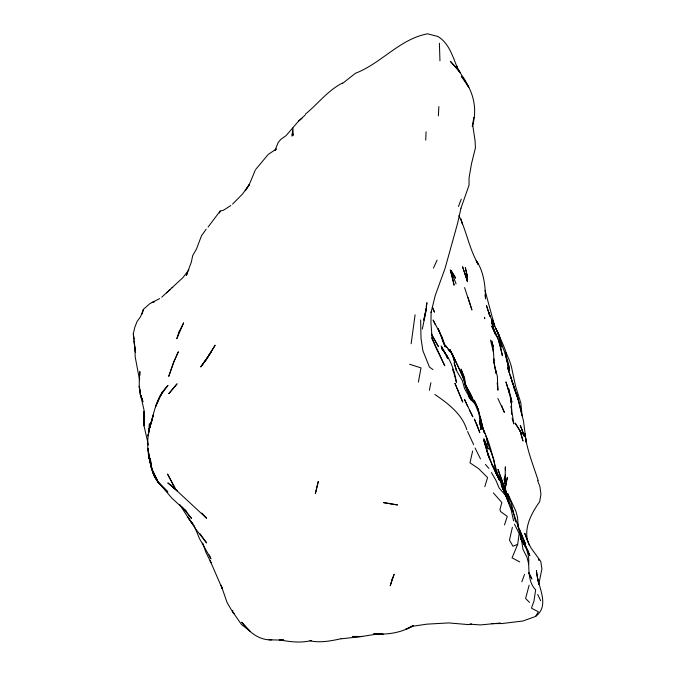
<?xml version="1.0" encoding="UTF-8"?>
<svg xmlns="http://www.w3.org/2000/svg" width="676" height="676" viewBox="0 0 676 676"><rect width="100%" height="100%" fill="white"/><g stroke="black" fill="none" stroke-linecap="round" stroke-linejoin="round"><path stroke-width="1.01" d="M149.371 429.978L149.404 423.776L148.914 431.905L149.987 425.686C146.971 437.718 146.599 451.086 150.596 462.891M139.78 375.679L139.856 371.538C139.18 380.934 138.191 390.736 142.222 399.584M505.158 477.002L505.073 481.092L505.378 466.786L505.31 469.854M425.753 140.169L426.057 131.82M438.352 115.858L438.885 106.614M232.814 610.352L232.671 612.186L234.251 613.538M422.314 329.102L425.939 311.543L426.928 302.654L426.201 306.777M504.668 482.968L505.479 474.89L504.634 481.988M473.851 117.362L472.313 126.429C477.797 108.929 473.377 89.967 461.311 76.194L468.806 87.39L464.775 79.734L458.336 70L459.933 72.459L456.393 65.462L457.162 67.355C452.683 56.184 448.805 42.943 437.879 36.504L427.536 33.8C399.541 39.132 381.374 63.299 355.466 73.261L342.631 83.368M292.125 134.423L292.894 128.026L293.249 135.006L291.863 136.138L292.125 134.423L293.249 135.006M411.135 343.746L415.089 314.771M519.709 561.933L512.07 557.844L517.672 544.391L519.168 533.558L514.444 524.137M506.552 480.754L505.437 487.312L507.397 477.307L506.763 479.892M425.111 312.963L423.844 320.179L426.429 308.053M425.474 310.901L425.838 308.839M418.385 382.101L421.004 367.879L409.571 364.254M538.823 584.123L541.907 568.93L540.808 561.519L530.947 547.856L528.421 542.929M429.336 390.305L430.908 382.7M512.374 527.322L509.459 540.116L512.94 546.208L517.672 544.391M460.947 208.225L457.618 223.241L445.07 268.347L435.243 295.463L431.051 312.515M472.642 451.061L469.964 462.815L478.802 468.814L487.582 477.56L484.819 486.619M135.538 352.357L133.29 333.834L134.676 327.759L136.941 321.742L140.557 316.672L143.464 309.312L149.742 303.718L159.663 298.581M529.156 585.154L525.59 598.497L529.528 602.4M219.556 213.067L220.097 211.073L223.452 210.236L230.829 205.521M142.154 314.061L143.464 309.312M504.499 524.914L507.262 516.371L500.527 511.504L499.927 509.434L501.871 502.538L493.345 492.888M152.303 419.559L149.624 427.511L148.103 435.716L149.624 427.511L153.376 414.937L149.202 429.378C153.891 414.16 155.826 397.032 167.986 385.455L160.136 395.959L155.446 406.868L162.646 391.438L160.465 396.102M531.657 607.572L533.981 601.032L535.645 589.852C528.818 582.644 529.029 573.037 528.666 563.911C529.739 553.509 524.669 544.822 520.241 535.975M521.838 581.783L524.542 574.397M458.472 206.459L461.252 199.166M460.981 208.124L469.026 185.232L469.068 177.813L471.527 163.617L475.439 147.867L475.059 140.743L472.583 124.046M255.367 169.929L249.664 183.619L245.287 190.725L249.36 184.658L242.414 194.139L232.578 204.093M433.451 268.135L437.076 260.108M187.666 272.715L186.306 275.47L191.266 262.373L192.711 255.57L196.471 249.03L201.49 235.763L206.188 229.198M491.52 623.61L502.082 623.542L522.971 620.999L535.578 616.461L538.392 611.78L531.606 608.273M206.611 359.083L215.154 345.216L205.918 360.071L210.98 352.213L200.84 366.831L205.757 360.274M200.84 366.831L205.715 360.139L205.276 360.722M188.891 269.817L182.934 277.608L161.741 297.195M208.073 227.085L220.097 211.073M305.172 115.072L298.809 120.86L286.041 135.656L280.692 139.467L278.081 142.67L275.073 150.351L276.357 148.99L268.203 154.466L255.866 169.211M305.332 114.193C317.881 103.943 327.792 90.483 342.411 83.047M535.578 616.461C550.923 605.045 536.972 585.568 536.448 570.628L538.003 580.929M166.313 292.902L170.335 289.59M298.809 120.86L301.944 118.283M471.468 623.897L468.536 624.616L448.788 622.917L426.894 624.151L413.028 626.204L405.549 629.424L413.34 625.477C401.73 632.812 387.187 635.009 373.727 633.742L383.157 634.257C372.713 633.319 362.826 637.882 352.382 636.437L361.947 636.496L341.093 638.828M311.306 640.527C300.769 643.239 289.852 641.803 279.315 639.826L283.464 639.935M340.89 638.778C330.741 640.949 320.365 643.011 310.005 640.831M172.008 287.706L172.752 287.596M152.159 302.256L154.136 302.02M500.561 623.01L480.374 624.928L470.234 624.193M271.837 639.826C259.263 640.527 248.7 631.908 241.738 622.182L249.993 631.114L241.501 624.523L232.975 612.262M283.709 640.138L268.989 639.817M434.871 394.48C448.044 403.479 461.902 413.805 466.837 429.784M432.936 369.586L429.421 367.043L422.855 350.624L420.996 338.186L420.649 319.934M177.484 490.903L167.809 482.875L177.408 490.962L170.352 484.658L206.569 518.272L201.82 513.084M513.574 520.858L511.284 510.355L505.927 495.897L499.108 487.971L495.964 480.459L491.427 472.575M184.54 509.704L186.483 511.918L179.715 505.133L186.728 511.791L171.881 498.136L158.826 482.926L167.859 492.212L158.691 482.943C153.849 476.918 151.145 469.558 150.385 461.894L153.553 474.805L158.691 482.943C151.238 473.107 149.438 460.356 147.976 448.425L149.075 455.421M182.157 507.017L191.502 518.391L184.472 509.552M485.461 464.429L488.866 468.417M190.852 521.247L193.184 524.221M179.816 504.71L187.649 516.946M468.983 397.158L470.995 399.879L464.53 388.514L462.401 380.698L457.001 371.513L454.137 362.775L456.334 370.634M446.87 347.557L445.188 345.132L452.557 354.317L454.72 362.192L451.898 353.666L449.777 349.374C457.441 363.925 464.015 378.898 469.06 394.454L465.282 385.759L472.456 401.527M448.002 349.162L449.684 351.579M187.582 516.861L192.761 524.263L187.396 516.388L195.643 529.054L206.645 542.946L200.045 533.778M458.886 215.661C466.626 231.124 469.203 248.861 478.135 264.003M540.656 600.694L537.682 594.398M470.53 398.916L468.316 395.392L475.372 404.755L479.047 413.737L480.999 429.75L479.614 421.004L482.022 428.432L479.605 423.041M520.85 539.203L521.897 540.885M522.945 542.575L526.604 548.481L520.596 538.747M450.993 270.485L455.556 278.005L450.993 270.485L456.072 283.878M480.484 458.894L475.076 447.994M524.348 541.865L525.658 544.087L519.388 529.3L523.959 540.935M431.432 334.552L438.462 346.636L431.491 333.961M232.181 611.315L227.009 602.367L221.111 585.239L222.235 588.644L210.168 560.793L211.039 562.694L205.834 552.174L202.732 543.073M476.31 260.598C483.864 271.769 485.36 285.737 485.537 298.91L485.055 294.778M447.926 358.365L441.166 346.002L447.537 357.579M473.673 444.749L467.547 431.474M497.866 398.485L504.364 412.352L501.592 405.524M494.942 470.369L497.19 474.915L492.094 464.556L504.338 488.841L513.033 511.707L518.906 528.573L521.23 538.02L522.962 549.343L527.111 557.607L528.666 563.911M528.784 573.011L531.911 579.028L528.945 572.842M435.758 347.329L444.791 365.843L432.15 338.397L430.95 323.221L431.111 312.058M469.355 409.96L472.87 416.872L464.429 399.288L466.339 403.488M500.561 481.54L495.711 471.966L493.843 459.68L488.402 444.825L486.078 435.995L481.996 426.345L484.827 433.477M476.124 260.75L477.983 264.51M451.154 352.204L463.643 378.273L465.071 384.779M193.995 525.26L199.496 538.62L210.929 558.79L209.247 554.937M455.7 361.677L451.898 353.666L453.064 356.413M505.834 352.526L509.079 359.404L511.318 366.198L515.484 385.895L520.833 403.014L522.083 415.791L518.644 400.538L510.329 375.873L516.278 394.192L513.312 386.275M503.764 489.128L506.89 495.77L504.076 488.976M435.327 324.793L433.105 320.018L442.248 337.4L445.281 346.965L442.231 339.859M502.581 485.706L503.704 488.157M453.157 370.87L453.993 372.696L452.447 369.104M505.504 493.497L501.051 483.754L502.792 489.145M479.453 414.836L477.89 408.71L474.053 400.141C480.095 410.433 480.425 422.542 484.836 433.4M447.597 357.959L446.397 355.213L441.69 348.546C450.174 358.128 454.433 370.22 456.494 382.675L454.044 373.549M466.719 404.332L467.707 406.606M431.727 337.899L435.352 346.382M443.955 343.349L445.112 346.087L438.073 328.375L443.574 342.436M505.927 495.897L501.795 486.052L508.859 503.206M465.282 385.759L471.164 400.099M502.209 484.802C494.325 469.33 493.015 451.762 486.078 435.995L487.903 444.909M508.462 498.313L497.984 469.372L505.8 491.697L503.197 486.779L511.233 502.674L513.937 515.019M492.432 319.562C496.268 331.764 503.443 342.555 506.713 354.883L506.13 353.311M509.408 373.6L511.402 378.746L507.499 367.161L509.138 372.679M529.401 545.338L524.753 533.33L527.998 542.11C523.57 527.88 531.513 513.092 539.668 501.702L540.935 494.266L539.921 486.61L537.673 480.72M505.834 491.401L504.372 487.607L508.47 498.271L505.834 491.401L504.22 478.709L504.575 482.115M511.343 507.313L513.033 511.707L511.614 507.913M143.135 401.823L140.295 394.1L139.188 386.376L140.388 391.446M477.89 408.71L478.735 411.033M500.274 480.746L498.204 475.093L502.665 484.346L503.468 488.207M468.003 297.44L471.916 309.938L464.589 287.587M508.876 499.268L506.823 493.624L507.786 496.505M142.23 399.651L140.295 394.1L144.03 409.994L143.971 425.686L148.433 445.019M492.441 319.663L494.722 326.347L485.03 290.443M500.451 340.02L495.804 328.274L498.144 333.006L501.685 344.304M509.805 499.674L507.803 493.725L515.864 511.124L517.537 517.317L518.162 525.683L521.162 538.78L520.157 534.513M515.23 390.669L511.647 380.013L512.366 382.7M515.551 391.641L518.222 399.643M149.666 458.691L148.382 454.72L151.204 465.519L148.923 457.01L150.334 463.415L149.388 457.424M507.989 363.941L508.732 366.324M514.166 516.042L515.611 521.889M512.121 418.3L513.811 423.962L511.115 406.124L511.597 410.248L511.512 403.065L508.58 388.523L511.926 402.212L510.397 395.806L510.963 403.04M479.69 415.841L484.084 432.539M500.823 342.681L498.127 333.175L500.595 339.8L498.144 333.006C500.899 345.842 508.369 357.156 509.476 370.355L508.496 365.26M489.948 316.486L488.841 312.565L491.57 319.562L492.719 326.271L491.891 323.339M489.855 448.577L490.683 451.543M517.977 398.755L516.523 393.449L523.461 420.894L526.224 442.4L524.863 433.485C526.917 449.827 533.187 465.122 538.24 480.628M461.04 218.948L462.3 223.883M538.426 558.545L538.924 560.522M490.506 340.129L493.412 351.816M480.374 417.185L482.106 425.643M503.476 488.342L502.665 484.346L503.426 488.393M496.142 373.465L493.784 361.373L496.201 373.558M492.449 326.128L500.705 344.87L494.004 330.049L491.629 319.52L492.094 323.297M517.529 523.224L518.543 528.86M493.759 358.863L494.105 360.916L493.066 347.168L491.646 340.89L493.269 346.856L492.043 342.276L492.196 344.363M139.577 380.056L135.208 356.996L134.921 348.115L135.546 352.027M134.921 348.115L135.496 351.723M133.78 340.89L135.589 352.348M481.844 424.249L482.478 428.322M133.29 333.834L134.118 339.251M148.72 454.449L149.726 461.066L149.388 456.875M495.626 370.761L495.364 368.75L497.359 376.262L497.925 390.196L497.181 382.793M465.156 384.56L464.547 379.126L461.032 369.079L464.505 377.563L465.257 385.464M538.561 584.106L538.206 579.417L538.282 581.453M439.949 60.84L439.4 43.213M139.51 377.073L139.602 378.966M511.445 409.233L511.521 414.363M144.072 411.616L143.971 425.686L144.072 411.616M318.261 481.591L315.371 493.59L318.261 481.591M392.029 579.628L390.238 585.771L394.167 574.27L392.029 579.628M178.87 332.203L176.816 338.71L183.635 322.824L178.87 332.203M173.656 362.26L168.806 376.228L173.656 362.26L178.261 351.917L173.656 362.26M176.977 383.951L168.882 393.593L176.977 383.951M397.404 504.93L383.689 502.64L397.404 504.93M167.293 491.477L158.167 482.326L167.293 491.477M457.272 68.977L450.377 61.372L459.756 71.884L457.272 68.977M520.14 430.916L515.146 423.007L522.134 434.313L520.14 430.916L522.937 440.853L520.14 430.916M434.406 311.999L432.378 307.276L434.406 311.999M470.335 393.626L465.418 384.872L472.144 397.108L473.386 401.113L470.335 393.626M174.89 487.928L167.614 474.172L174.89 487.928M499.682 341.093L499.158 340.079L501.998 346.813L499.682 341.093M158.023 481.802L151.458 468.274L150.292 458.303L151.458 468.274L158.023 481.802M499.302 480.002L488.909 457.584L483.83 440.414L488.773 457.086L486.602 449.675L492.229 465.164L499.302 480.002M527.821 550.602L523.038 540.547L529.84 555.621L527.821 550.602M495.635 334.865L491.858 326.263L495.635 334.865M462.697 401.89L454.99 383.453L462.697 401.89M476.952 424.883L474.358 419.002L479.816 432.623L476.952 424.883M447.63 358.035L446.397 355.213L447.597 358.018M487.827 448.095L483.839 438.8L488.216 449.025L487.827 448.095M522.125 429.995L520.25 425.348L524.289 436.248L522.125 429.995M484.633 318.041L484.388 317.34L484.81 318.666L484.633 318.041M465.003 273.873L462.545 266.733L467.429 281.436L465.003 273.873M488.486 311.771L486.475 305.586L489.737 315.684L488.486 311.771M508.242 389.241L505.935 381.872L509.527 393.702L508.242 389.241M500.713 347.261L498.516 340.231L502.403 355.753L500.713 347.261M452.43 277.405L450.3 269.91L454.086 285.196L452.43 277.405M506.839 360.376L505.2 353.523L508.335 366.764L506.839 360.376M466.981 274.591L465.333 267.637L467.048 275.69L467.505 281.672L466.981 274.591"/></g></svg>
